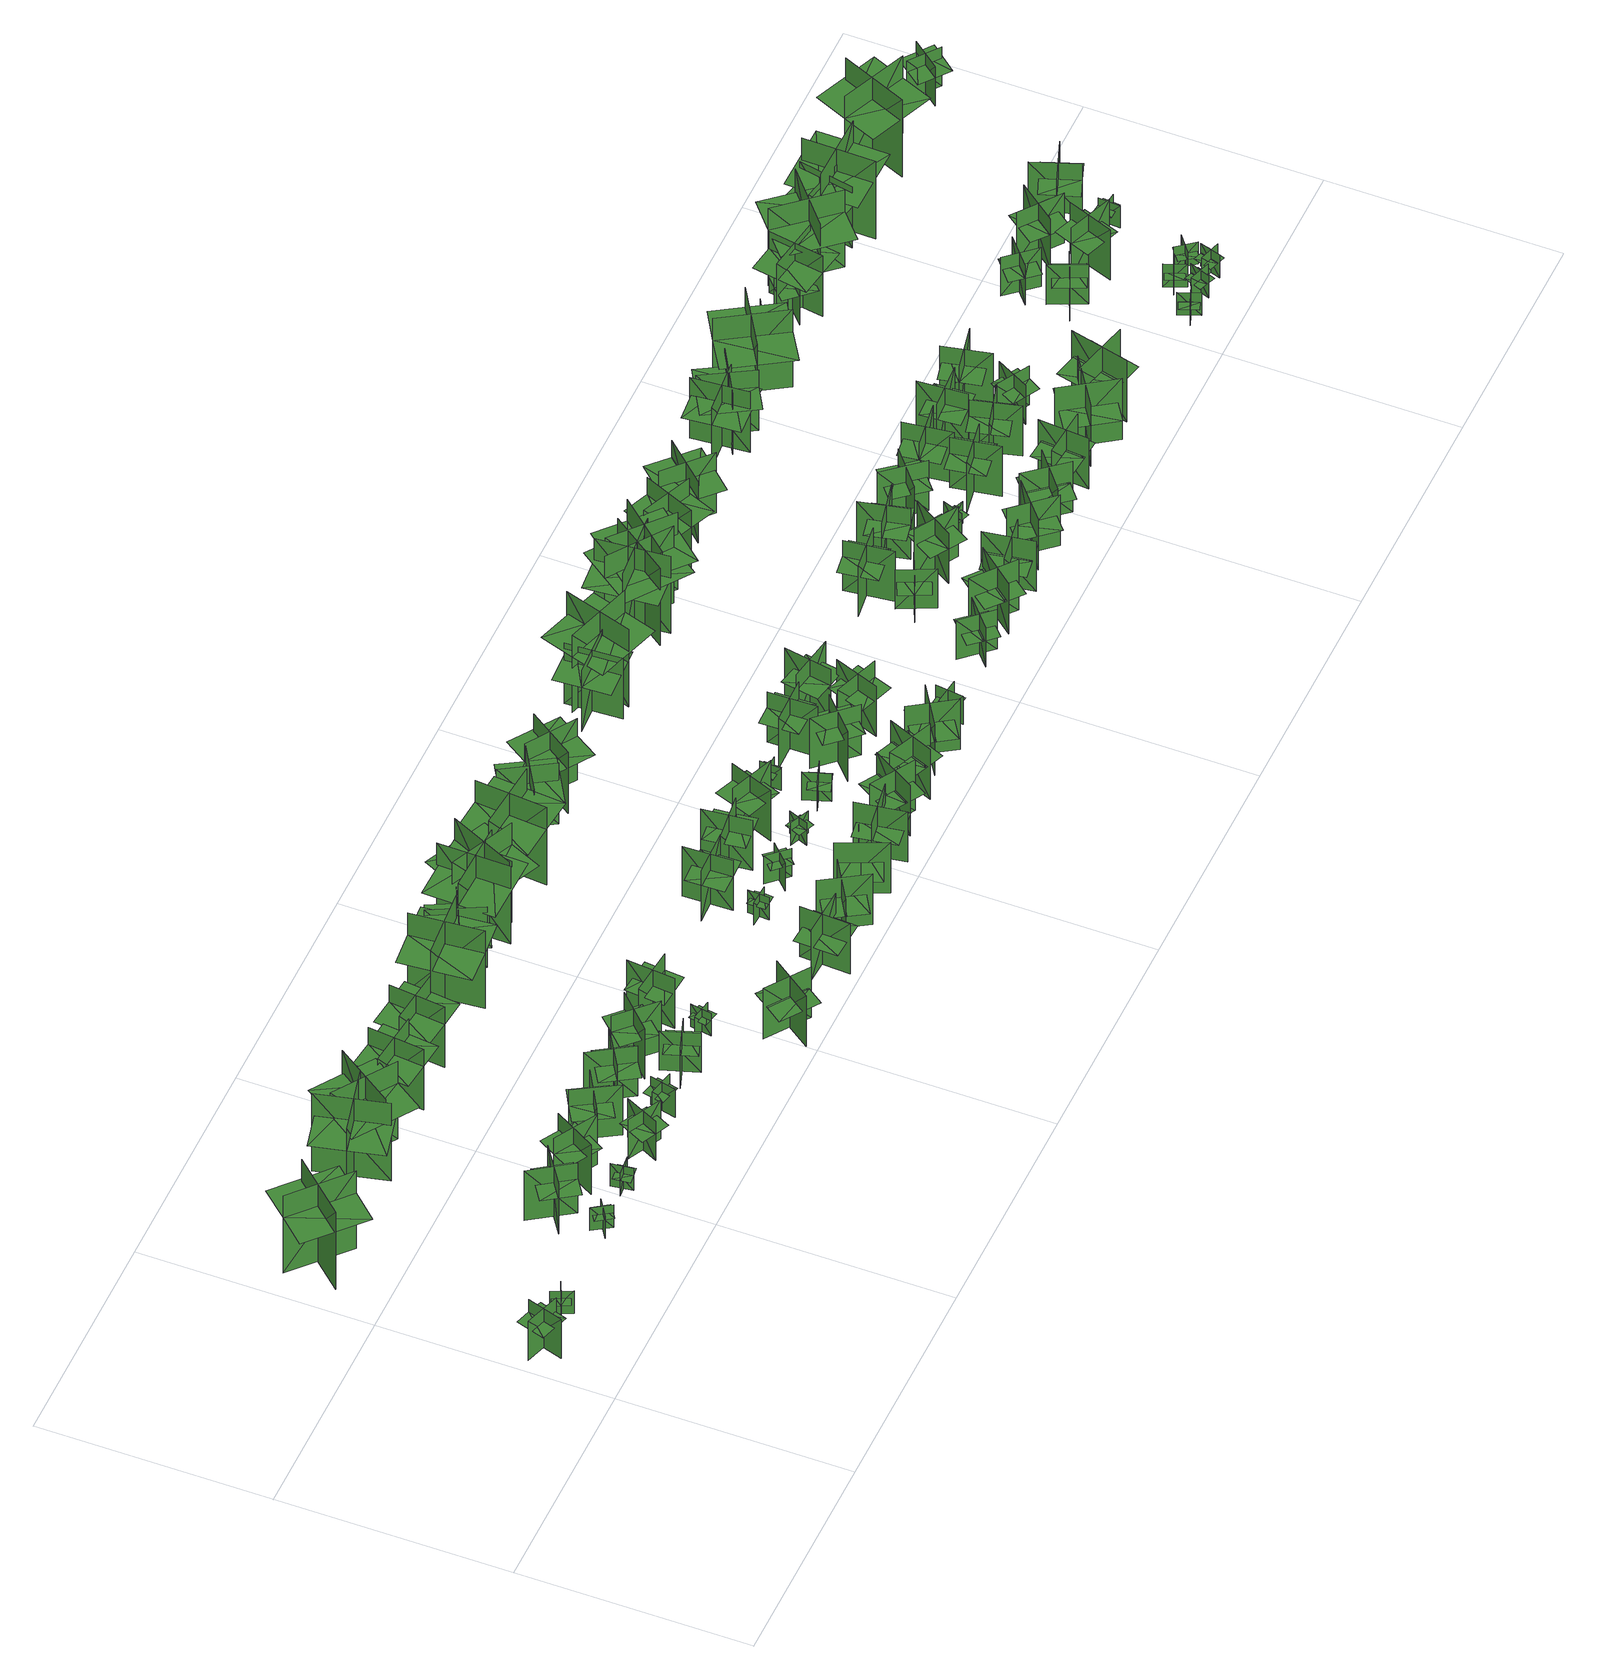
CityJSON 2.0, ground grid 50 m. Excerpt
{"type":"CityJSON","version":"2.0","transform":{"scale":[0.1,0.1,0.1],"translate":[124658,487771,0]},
"CityObjects":{
"tree1":{"type":"SolitaryVegetationObject","geometry":[{"type":"MultiSurface","lod":"1","boundaries":[[[0,1,2]],[[0,2,3]],[[4,5,6]],[[4,6,7]],[[8,9,10]],[[8,10,11]],[[8,11,12]],[[8,12,13]]]}]},
"tree2":{"type":"SolitaryVegetationObject","geometry":[{"type":"MultiSurface","lod":"1","boundaries":[[[14,15,16]],[[14,16,17]],[[18,19,20]],[[18,20,21]],[[22,23,24]],[[22,24,25]],[[22,25,26]],[[22,26,27]]]}]},
"tree3":{"type":"SolitaryVegetationObject","geometry":[{"type":"MultiSurface","lod":"1","boundaries":[[[28,29,30]],[[28,30,31]],[[32,33,34]],[[32,34,35]],[[36,37,38]],[[36,38,39]],[[36,39,40]],[[36,40,41]]]}]},
"tree4":{"type":"SolitaryVegetationObject","geometry":[{"type":"MultiSurface","lod":"1","boundaries":[[[42,43,44]],[[42,44,45]],[[46,47,48]],[[46,48,49]],[[50,51,52]],[[50,52,53]],[[50,53,54]],[[50,54,55]]]}]},
"tree5":{"type":"SolitaryVegetationObject","geometry":[{"type":"MultiSurface","lod":"1","boundaries":[[[56,57,58]],[[56,58,59]],[[60,61,62]],[[60,62,63]],[[64,65,66]],[[64,66,67]],[[64,67,68]],[[64,68,69]]]}]},
"tree6":{"type":"SolitaryVegetationObject","geometry":[{"type":"MultiSurface","lod":"1","boundaries":[[[70,71,72]],[[70,72,73]],[[74,75,76]],[[74,76,77]],[[78,79,80]],[[78,80,81]],[[78,81,82]],[[78,82,83]]]}]},
"tree7":{"type":"SolitaryVegetationObject","geometry":[{"type":"MultiSurface","lod":"1","boundaries":[[[84,85,86]],[[84,86,87]],[[88,89,90]],[[88,90,91]],[[92,93,94]],[[92,94,95]],[[92,95,96]],[[92,96,97]]]}]},
"tree8":{"type":"SolitaryVegetationObject","geometry":[{"type":"MultiSurface","lod":"1","boundaries":[[[98,99,100]],[[98,100,101]],[[102,103,104]],[[102,104,105]],[[106,107,108]],[[106,108,109]],[[106,109,110]],[[106,110,111]]]}]},
"tree9":{"type":"SolitaryVegetationObject","geometry":[{"type":"MultiSurface","lod":"1","boundaries":[[[112,113,114]],[[112,114,115]],[[116,117,118]],[[116,118,119]],[[120,121,122]],[[120,122,123]],[[120,123,124]],[[120,124,125]]]}]},
"tree10":{"type":"SolitaryVegetationObject","geometry":[{"type":"MultiSurface","lod":"1","boundaries":[[[126,127,128]],[[126,128,129]],[[130,131,132]],[[130,132,133]],[[134,135,136]],[[134,136,137]],[[134,137,138]],[[134,138,139]]]}]},
"tree11":{"type":"SolitaryVegetationObject","geometry":[{"type":"MultiSurface","lod":"1","boundaries":[[[140,141,142]],[[140,142,143]],[[144,145,146]],[[144,146,147]],[[148,149,150]],[[148,150,151]],[[148,151,152]],[[148,152,153]]]}]},
"tree12":{"type":"SolitaryVegetationObject","geometry":[{"type":"MultiSurface","lod":"1","boundaries":[[[154,155,156]],[[154,156,157]],[[158,159,160]],[[158,160,161]],[[162,163,164]],[[162,164,165]],[[162,165,166]],[[162,166,167]]]}]},
"tree13":{"type":"SolitaryVegetationObject","geometry":[{"type":"MultiSurface","lod":"1","boundaries":[[[168,169,170]],[[168,170,171]],[[172,173,174]],[[172,174,175]],[[176,177,178]],[[176,178,179]],[[176,179,180]],[[176,180,181]]]}]},
"tree14":{"type":"SolitaryVegetationObject","geometry":[{"type":"MultiSurface","lod":"1","boundaries":[[[182,183,184]],[[182,184,185]],[[186,187,188]],[[186,188,189]],[[190,191,192]],[[190,192,193]],[[190,193,194]],[[190,194,195]]]}]},
"tree15":{"type":"SolitaryVegetationObject","geometry":[{"type":"MultiSurface","lod":"1","boundaries":[[[196,197,198]],[[196,198,199]],[[200,201,202]],[[200,202,203]],[[204,205,206]],[[204,206,207]],[[204,207,208]],[[204,208,209]]]}]},
"tree16":{"type":"SolitaryVegetationObject","geometry":[{"type":"MultiSurface","lod":"1","boundaries":[[[210,211,212]],[[210,212,213]],[[214,215,216]],[[214,216,217]],[[218,219,220]],[[218,220,221]],[[218,221,222]],[[218,222,223]]]}]},
"tree17":{"type":"SolitaryVegetationObject","geometry":[{"type":"MultiSurface","lod":"1","boundaries":[[[224,225,226]],[[224,226,227]],[[228,229,230]],[[228,230,231]],[[232,233,234]],[[232,234,235]],[[232,235,236]],[[232,236,237]]]}]},
"tree18":{"type":"SolitaryVegetationObject","geometry":[{"type":"MultiSurface","lod":"1","boundaries":[[[238,239,240]],[[238,240,241]],[[242,243,244]],[[242,244,245]],[[246,247,248]],[[246,248,249]],[[246,249,250]],[[246,250,251]]]}]},
"tree19":{"type":"SolitaryVegetationObject","geometry":[{"type":"MultiSurface","lod":"1","boundaries":[[[252,253,254]],[[252,254,255]],[[256,257,258]],[[256,258,259]],[[260,261,262]],[[260,262,263]],[[260,263,264]],[[260,264,265]]]}]},
"tree20":{"type":"SolitaryVegetationObject","geometry":[{"type":"MultiSurface","lod":"1","boundaries":[[[266,267,268]],[[266,268,269]],[[270,271,272]],[[270,272,273]],[[274,275,276]],[[274,276,277]],[[274,277,278]],[[274,278,279]]]}]},
"tree21":{"type":"SolitaryVegetationObject","geometry":[{"type":"MultiSurface","lod":"1","boundaries":[[[280,281,282]],[[280,282,283]],[[284,285,286]],[[284,286,287]],[[288,289,290]],[[288,290,291]],[[288,292,293]],[[288,293,289]]]}]},
"tree22":{"type":"SolitaryVegetationObject","geometry":[{"type":"MultiSurface","lod":"1","boundaries":[[[294,295,296]],[[294,296,297]],[[298,299,300]],[[298,300,301]],[[302,303,304]],[[302,304,305]],[[302,305,306]],[[302,306,307]]]}]},
"tree23":{"type":"SolitaryVegetationObject","geometry":[{"type":"MultiSurface","lod":"1","boundaries":[[[308,309,310]],[[308,310,311]],[[312,313,314]],[[312,314,315]],[[316,317,318]],[[316,318,319]],[[316,319,320]],[[316,320,321]]]}]},
"tree24":{"type":"SolitaryVegetationObject","geometry":[{"type":"MultiSurface","lod":"1","boundaries":[[[322,323,324]],[[322,324,325]],[[326,327,328]],[[326,328,329]],[[330,331,332]],[[330,332,333]],[[330,334,335]],[[330,335,331]]]}]},
"tree25":{"type":"SolitaryVegetationObject","geometry":[{"type":"MultiSurface","lod":"1","boundaries":[[[336,337,338]],[[336,338,339]],[[340,341,342]],[[340,342,343]],[[344,345,346]],[[344,346,347]],[[344,347,348]],[[344,348,349]]]}]},
"tree26":{"type":"SolitaryVegetationObject","geometry":[{"type":"MultiSurface","lod":"1","boundaries":[[[350,351,352]],[[350,352,353]],[[354,355,356]],[[354,356,357]],[[358,359,360]],[[358,360,361]],[[358,361,362]],[[358,362,363]]]}]},
"tree27":{"type":"SolitaryVegetationObject","geometry":[{"type":"MultiSurface","lod":"1","boundaries":[[[364,365,366]],[[364,366,367]],[[368,369,370]],[[368,370,371]],[[372,373,374]],[[372,374,375]],[[372,375,376]],[[372,376,377]]]}]},
"tree28":{"type":"SolitaryVegetationObject","geometry":[{"type":"MultiSurface","lod":"1","boundaries":[[[378,379,380]],[[378,380,381]],[[382,383,384]],[[382,384,385]],[[386,387,388]],[[386,388,389]],[[386,390,391]],[[386,391,387]]]}]},
"tree29":{"type":"SolitaryVegetationObject","geometry":[{"type":"MultiSurface","lod":"1","boundaries":[[[392,393,394]],[[392,394,395]],[[396,397,398]],[[396,398,399]],[[400,401,402]],[[400,402,403]],[[400,403,404]],[[400,404,405]]]}]},
"tree30":{"type":"SolitaryVegetationObject","geometry":[{"type":"MultiSurface","lod":"1","boundaries":[[[406,407,408]],[[406,408,409]],[[410,411,412]],[[410,412,413]],[[414,415,416]],[[414,416,417]],[[414,417,418]],[[414,418,419]]]}]},
"tree31":{"type":"SolitaryVegetationObject","geometry":[{"type":"MultiSurface","lod":"1","boundaries":[[[420,421,422]],[[420,422,423]],[[424,425,426]],[[424,426,427]],[[428,429,430]],[[428,430,431]],[[428,431,432]],[[428,432,433]]]}]},
"tree32":{"type":"SolitaryVegetationObject","geometry":[{"type":"MultiSurface","lod":"1","boundaries":[[[434,435,436]],[[434,436,437]],[[438,439,440]],[[438,440,441]],[[442,443,444]],[[442,444,445]],[[442,446,447]],[[442,447,443]]]}]},
"tree33":{"type":"SolitaryVegetationObject","geometry":[{"type":"MultiSurface","lod":"1","boundaries":[[[448,449,450]],[[448,450,451]],[[452,453,454]],[[452,454,455]],[[456,457,458]],[[456,458,459]],[[456,459,460]],[[456,460,461]]]}]},
"tree34":{"type":"SolitaryVegetationObject","geometry":[{"type":"MultiSurface","lod":"1","boundaries":[[[462,463,464]],[[462,464,465]],[[466,467,468]],[[466,468,469]],[[470,471,472]],[[470,472,473]],[[470,473,474]],[[470,474,475]]]}]},
"tree35":{"type":"SolitaryVegetationObject","geometry":[{"type":"MultiSurface","lod":"1","boundaries":[[[476,477,478]],[[476,478,479]],[[480,481,482]],[[480,482,483]],[[484,485,486]],[[484,486,487]],[[484,487,488]],[[484,488,489]]]}]},
"tree36":{"type":"SolitaryVegetationObject","geometry":[{"type":"MultiSurface","lod":"1","boundaries":[[[490,491,492]],[[490,492,493]],[[494,495,496]],[[494,496,497]],[[498,499,500]],[[498,500,501]],[[498,502,503]],[[498,503,499]]]}]},
"tree37":{"type":"SolitaryVegetationObject","geometry":[{"type":"MultiSurface","lod":"1","boundaries":[[[504,505,506]],[[504,506,507]],[[508,509,510]],[[508,510,511]],[[512,513,514]],[[512,514,515]],[[512,515,516]],[[512,516,517]]]}]},
"tree38":{"type":"SolitaryVegetationObject","geometry":[{"type":"MultiSurface","lod":"1","boundaries":[[[518,519,520]],[[518,520,521]],[[522,523,524]],[[522,524,525]],[[526,527,528]],[[526,528,529]],[[526,529,530]],[[526,530,531]]]}]},
"tree39":{"type":"SolitaryVegetationObject","geometry":[{"type":"MultiSurface","lod":"1","boundaries":[[[532,533,534]],[[532,534,535]],[[536,537,538]],[[536,538,539]],[[540,541,542]],[[540,542,543]],[[540,544,545]],[[540,545,541]]]}]},
"tree40":{"type":"SolitaryVegetationObject","geometry":[{"type":"MultiSurface","lod":"1","boundaries":[[[546,547,548]],[[546,548,549]],[[550,551,552]],[[550,552,553]],[[554,555,556]],[[554,556,557]],[[554,557,558]],[[554,558,559]]]}]},
"tree41":{"type":"SolitaryVegetationObject","geometry":[{"type":"MultiSurface","lod":"1","boundaries":[[[560,561,562]],[[560,562,563]],[[564,565,566]],[[564,566,567]],[[568,569,570]],[[568,570,571]],[[568,571,572]],[[568,572,573]]]}]},
"tree42":{"type":"SolitaryVegetationObject","geometry":[{"type":"MultiSurface","lod":"1","boundaries":[[[574,575,576]],[[574,576,577]],[[578,579,580]],[[578,580,581]],[[582,583,584]],[[582,584,585]],[[582,585,586]],[[582,586,587]]]}]},
"tree43":{"type":"SolitaryVegetationObject","geometry":[{"type":"MultiSurface","lod":"1","boundaries":[[[588,589,590]],[[588,590,591]],[[592,593,594]],[[592,594,595]],[[596,597,598]],[[596,598,599]],[[596,600,601]],[[596,601,597]]]}]},
"tree44":{"type":"SolitaryVegetationObject","geometry":[{"type":"MultiSurface","lod":"1","boundaries":[[[602,603,604]],[[602,604,605]],[[606,607,608]],[[606,608,609]],[[610,611,612]],[[610,612,613]],[[610,613,614]],[[610,614,615]]]}]},
"tree45":{"type":"SolitaryVegetationObject","geometry":[{"type":"MultiSurface","lod":"1","boundaries":[[[616,617,618]],[[616,618,619]],[[620,621,622]],[[620,622,623]],[[624,625,626]],[[624,626,627]],[[624,627,628]],[[624,628,629]]]}]},
"tree46":{"type":"SolitaryVegetationObject","geometry":[{"type":"MultiSurface","lod":"1","boundaries":[[[630,631,632]],[[630,632,633]],[[634,635,636]],[[634,636,637]],[[638,639,640]],[[638,640,641]],[[638,642,643]],[[638,643,639]]]}]},
"tree47":{"type":"SolitaryVegetationObject","geometry":[{"type":"MultiSurface","lod":"1","boundaries":[[[644,645,646]],[[644,646,647]],[[648,649,650]],[[648,650,651]],[[652,653,654]],[[652,654,655]],[[652,655,656]],[[652,656,657]]]}]},
"tree48":{"type":"SolitaryVegetationObject","geometry":[{"type":"MultiSurface","lod":"1","boundaries":[[[658,659,660]],[[658,660,661]],[[662,663,664]],[[662,664,665]],[[666,667,668]],[[666,668,669]],[[666,669,670]],[[666,670,671]]]}]},
"tree49":{"type":"SolitaryVegetationObject","geometry":[{"type":"MultiSurface","lod":"1","boundaries":[[[672,673,674]],[[672,674,675]],[[676,677,678]],[[676,678,679]],[[680,681,682]],[[680,682,683]],[[680,683,684]],[[680,684,685]]]}]},
"tree50":{"type":"SolitaryVegetationObject","geometry":[{"type":"MultiSurface","lod":"1","boundaries":[[[686,687,688]],[[686,688,689]],[[690,691,692]],[[690,692,693]],[[694,695,696]],[[694,696,697]],[[694,698,699]],[[694,699,695]]]}]},
"tree51":{"type":"SolitaryVegetationObject","geometry":[{"type":"MultiSurface","lod":"1","boundaries":[[[700,701,702]],[[700,702,703]],[[704,705,706]],[[704,706,707]],[[708,709,710]],[[708,710,711]],[[708,711,712]],[[708,712,713]]]}]},
"tree52":{"type":"SolitaryVegetationObject","geometry":[{"type":"MultiSurface","lod":"1","boundaries":[[[714,715,716]],[[714,716,717]],[[718,719,720]],[[718,720,721]],[[722,723,724]],[[722,724,725]],[[722,726,727]],[[722,727,723]]]}]},
"tree53":{"type":"SolitaryVegetationObject","geometry":[{"type":"MultiSurface","lod":"1","boundaries":[[[728,729,730]],[[728,730,731]],[[732,733,734]],[[732,734,735]],[[736,737,738]],[[736,738,739]],[[736,739,740]],[[736,740,741]]]}]},
"tree54":{"type":"SolitaryVegetationObject","geometry":[{"type":"MultiSurface","lod":"1","boundaries":[[[742,743,744]],[[742,744,745]],[[746,747,748]],[[746,748,749]],[[750,751,752]],[[750,752,753]],[[750,753,754]],[[750,754,755]]]}]},
"tree55":{"type":"SolitaryVegetationObject","geometry":[{"type":"MultiSurface","lod":"1","boundaries":[[[756,757,758]],[[756,758,759]],[[760,761,762]],[[760,762,763]],[[764,765,766]],[[764,766,767]],[[764,767,768]],[[764,768,769]]]}]},
"tree56":{"type":"SolitaryVegetationObject","geometry":[{"type":"MultiSurface","lod":"1","boundaries":[[[770,771,772]],[[770,772,773]],[[774,775,776]],[[774,776,777]],[[778,779,780]],[[778,780,781]],[[778,782,783]],[[778,783,779]]]}]},
"tree57":{"type":"SolitaryVegetationObject","geometry":[{"type":"MultiSurface","lod":"1","boundaries":[[[784,785,786]],[[784,786,787]],[[788,789,790]],[[788,790,791]],[[792,793,794]],[[792,794,795]],[[792,795,796]],[[792,796,797]]]}]},
"tree58":{"type":"SolitaryVegetationObject","geometry":[{"type":"MultiSurface","lod":"1","boundaries":[[[798,799,800]],[[798,800,801]],[[802,803,804]],[[802,804,805]],[[806,807,808]],[[806,808,809]],[[806,809,810]],[[806,810,811]]]}]},
"tree59":{"type":"SolitaryVegetationObject","geometry":[{"type":"MultiSurface","lod":"1","boundaries":[[[812,813,814]],[[812,814,815]],[[816,817,818]],[[816,818,819]],[[820,821,822]],[[820,822,823]],[[820,824,825]],[[820,825,821]]]}]},
"tree60":{"type":"SolitaryVegetationObject","geometry":[{"type":"MultiSurface","lod":"1","boundaries":[[[826,827,828]],[[826,828,829]],[[830,831,832]],[[830,832,833]],[[834,835,836]],[[834,836,837]],[[834,837,838]],[[834,838,839]]]}]},
"tree61":{"type":"SolitaryVegetationObject","geometry":[{"type":"MultiSurface","lod":"1","boundaries":[[[840,841,842]],[[840,842,843]],[[844,845,846]],[[844,846,847]],[[848,849,850]],[[848,850,851]],[[848,851,852]],[[848,852,853]]]}]},
"tree62":{"type":"SolitaryVegetationObject","geometry":[{"type":"MultiSurface","lod":"1","boundaries":[[[854,855,856]],[[854,856,857]],[[858,859,860]],[[858,860,861]],[[862,863,864]],[[862,864,865]],[[862,865,866]],[[862,866,867]]]}]},
"tree63":{"type":"SolitaryVegetationObject","geometry":[{"type":"MultiSurface","lod":"1","boundaries":[[[868,869,870]],[[868,870,871]],[[872,873,874]],[[872,874,875]],[[876,877,878]],[[876,878,879]],[[876,880,881]],[[876,881,877]]]}]},
"tree64":{"type":"SolitaryVegetationObject","geometry":[{"type":"MultiSurface","lod":"1","boundaries":[[[882,883,884]],[[882,884,885]],[[886,887,888]],[[886,888,889]],[[890,891,892]],[[890,892,893]],[[890,893,894]],[[890,894,895]]]}]},
"tree65":{"type":"SolitaryVegetationObject","geometry":[{"type":"MultiSurface","lod":"1","boundaries":[[[896,897,898]],[[896,898,899]],[[900,901,902]],[[900,902,903]],[[904,905,906]],[[904,906,907]],[[904,907,908]],[[904,908,909]]]}]},
"tree66":{"type":"SolitaryVegetationObject","geometry":[{"type":"MultiSurface","lod":"1","boundaries":[[[910,911,912]],[[910,912,913]],[[914,915,916]],[[914,916,917]],[[918,919,920]],[[918,920,921]],[[918,921,922]],[[918,922,923]]]}]},
"tree67":{"type":"SolitaryVegetationObject","geometry":[{"type":"MultiSurface","lod":"1","boundaries":[[[924,925,926]],[[924,926,927]],[[928,929,930]],[[928,930,931]],[[932,933,934]],[[932,934,935]],[[932,936,937]],[[932,937,933]]]}]},
"tree68":{"type":"SolitaryVegetationObject","geometry":[{"type":"MultiSurface","lod":"1","boundaries":[[[938,939,940]],[[938,940,941]],[[942,943,944]],[[942,944,945]],[[946,947,948]],[[946,948,949]],[[946,949,950]],[[946,950,951]]]}]},
"tree69":{"type":"SolitaryVegetationObject","geometry":[{"type":"MultiSurface","lod":"1","boundaries":[[[952,953,954]],[[952,954,955]],[[956,957,958]],[[956,958,959]],[[960,961,962]],[[960,962,963]],[[960,963,964]],[[960,964,965]]]}]},
"tree70":{"type":"SolitaryVegetationObject","geometry":[{"type":"MultiSurface","lod":"1","boundaries":[[[966,967,968]],[[966,968,969]],[[970,971,972]],[[970,972,973]],[[974,975,976]],[[974,976,977]],[[974,978,979]],[[974,979,975]]]}]},
"tree71":{"type":"SolitaryVegetationObject","geometry":[{"type":"MultiSurface","lod":"1","boundaries":[[[980,981,982]],[[980,982,983]],[[984,985,986]],[[984,986,987]],[[988,989,990]],[[988,990,991]],[[988,991,992]],[[988,992,993]]]}]},
"tree72":{"type":"SolitaryVegetationObject","geometry":[{"type":"MultiSurface","lod":"1","boundaries":[[[994,995,996]],[[994,996,997]],[[998,999,1000]],[[998,1000,1001]],[[1002,1003,1004]],[[1002,1004,1005]],[[1002,1005,1006]],[[1002,1006,1007]]]}]},
"tree73":{"type":"SolitaryVegetationObject","geometry":[{"type":"MultiSurface","lod":"1","boundaries":[[[1008,1009,1010]],[[1008,1010,1011]],[[1012,1013,1014]],[[1012,1014,1015]],[[1016,1017,1018]],[[1016,1018,1019]],[[1016,1019,1020]],[[1016,1020,1021]]]}]},
"tree74":{"type":"SolitaryVegetationObject","geometry":[{"type":"MultiSurface","lod":"1","boundaries":[[[1022,1023,1024]],[[1022,1024,1025]],[[1026,1027,1028]],[[1026,1028,1029]],[[1030,1031,1032]],[[1030,1032,1033]],[[1030,1033,1034]],[[1030,1034,1035]]]}]},
"tree75":{"type":"SolitaryVegetationObject","geometry":[{"type":"MultiSurface","lod":"1","boundaries":[[[1036,1037,1038]],[[1036,1038,1039]],[[1040,1041,1042]],[[1040,1042,1043]],[[1044,1045,1046]],[[1044,1046,1047]],[[1044,1048,1049]],[[1044,1049,1045]]]}]},
"tree76":{"type":"SolitaryVegetationObject","geometry":[{"type":"MultiSurface","lod":"1","boundaries":[[[1050,1051,1052]],[[1050,1052,1053]],[[1054,1055,1056]],[[1054,1056,1057]],[[1058,1059,1060]],[[1058,1060,1061]],[[1058,1061,1062]],[[1058,1062,1063]]]}]},
"tree77":{"type":"SolitaryVegetationObject","geometry":[{"type":"MultiSurface","lod":"1","boundaries":[[[1064,1065,1066]],[[1064,1066,1067]],[[1068,1069,1070]],[[1068,1070,1071]],[[1072,1073,1074]],[[1072,1074,1075]],[[1072,1075,1076]],[[1072,1076,1077]]]}]},
"tree78":{"type":"SolitaryVegetationObject","geometry":[{"type":"MultiSurface","lod":"1","boundaries":[[[1078,1079,1080]],[[1078,1080,1081]],[[1082,1083,1084]],[[1082,1084,1085]],[[1086,1087,1088]],[[1086,1088,1089]],[[1086,1089,1090]],[[1086,1090,1091]]]}]},
"tree79":{"type":"SolitaryVegetationObject","geometry":[{"type":"MultiSurface","lod":"1","boundaries":[[[1092,1093,1094]],[[1092,1094,1095]],[[1096,1097,1098]],[[1096,1098,1099]],[[1100,1101,1102]],[[1100,1102,1103]],[[1100,1104,1105]],[[1100,1105,1101]]]}]},
"tree80":{"type":"SolitaryVegetationObject","geometry":[{"type":"MultiSurface","lod":"1","boundaries":[[[1106,1107,1108]],[[1106,1108,1109]],[[1110,1111,1112]],[[1110,1112,1113]],[[1114,1115,1116]],[[1114,1116,1117]],[[1114,1117,1118]],[[1114,1118,1119]]]}]},
"tree81":{"type":"SolitaryVegetationObject","geometry":[{"type":"MultiSurface","lod":"1","boundaries":[[[1120,1121,1122]],[[1120,1122,1123]],[[1124,1125,1126]],[[1124,1126,1127]],[[1128,1129,1130]],[[1128,1130,1131]],[[1128,1131,1132]],[[1128,1132,1133]]]}]},
"tree82":{"type":"SolitaryVegetationObject","geometry":[{"type":"MultiSurface","lod":"1","boundaries":[[[1134,1135,1136]],[[1134,1136,1137]],[[1138,1139,1140]],[[1138,1140,1141]],[[1142,1143,1144]],[[1142,1144,1145]],[[1142,1145,1146]],[[1142,1146,1147]]]}]},
"tree83":{"type":"SolitaryVegetationObject","geometry":[{"type":"MultiSurface","lod":"1","boundaries":[[[1148,1149,1150]],[[1148,1150,1151]],[[1152,1153,1154]],[[1152,1154,1155]],[[1156,1157,1158]],[[1156,1158,1159]],[[1156,1160,1161]],[[1156,1161,1157]]]}]},
"tree84":{"type":"SolitaryVegetationObject","geometry":[{"type":"MultiSurface","lod":"1","boundaries":[[[1162,1163,1164]],[[1162,1164,1165]],[[1166,1167,1168]],[[1166,1168,1169]],[[1170,1171,1172]],[[1170,1172,1173]],[[1170,1173,1174]],[[1170,1174,1175]]]}]},
"tree85":{"type":"SolitaryVegetationObject","geometry":[{"type":"MultiSurface","lod":"1","boundaries":[[[1176,1177,1178]],[[1176,1178,1179]],[[1180,1181,1182]],[[1180,1182,1183]],[[1184,1185,1186]],[[1184,1186,1187]],[[1184,1187,1188]],[[1184,1188,1189]]]}]},
"tree86":{"type":"SolitaryVegetationObject","geometry":[{"type":"MultiSurface","lod":"1","boundaries":[[[1190,1191,1192]],[[1190,1192,1193]],[[1194,1195,1196]],[[1194,1196,1197]],[[1198,1199,1200]],[[1198,1200,1201]],[[1198,1201,1202]],[[1198,1202,1203]]]}]},
"tree87":{"type":"SolitaryVegetationObject","geometry":[{"type":"MultiSurface","lod":"1","boundaries":[[[1204,1205,1206]],[[1204,1206,1207]],[[1208,1209,1210]],[[1208,1210,1211]],[[1212,1213,1214]],[[1212,1214,1215]],[[1212,1216,1217]],[[1212,1217,1213]]]}]},
"tree88":{"type":"SolitaryVegetationObject","geometry":[{"type":"MultiSurface","lod":"1","boundaries":[[[1218,1219,1220]],[[1218,1220,1221]],[[1222,1223,1224]],[[1222,1224,1225]],[[1226,1227,1228]],[[1226,1228,1229]],[[1226,1230,1231]],[[1226,1231,1227]]]}]},
"tree89":{"type":"SolitaryVegetationObject","geometry":[{"type":"MultiSurface","lod":"1","boundaries":[[[1232,1233,1234]],[[1232,1234,1235]],[[1236,1237,1238]],[[1236,1238,1239]],[[1240,1241,1242]],[[1240,1242,1243]],[[1240,1243,1244]],[[1240,1244,1245]]]}]},
"tree90":{"type":"SolitaryVegetationObject","geometry":[{"type":"MultiSurface","lod":"1","boundaries":[[[1246,1247,1248]],[[1246,1248,1249]],[[1250,1251,1252]],[[1250,1252,1253]],[[1254,1255,1256]],[[1254,1256,1257]],[[1254,1258,1259]],[[1254,1259,1255]]]}]},
"tree91":{"type":"SolitaryVegetationObject","geometry":[{"type":"MultiSurface","lod":"1","boundaries":[[[1260,1261,1262]],[[1260,1262,1263]],[[1264,1265,1266]],[[1264,1266,1267]],[[1268,1269,1270]],[[1268,1270,1271]],[[1268,1272,1273]],[[1268,1273,1269]]]}]},
"tree92":{"type":"SolitaryVegetationObject","geometry":[{"type":"MultiSurface","lod":"1","boundaries":[[[1274,1275,1276]],[[1274,1276,1277]],[[1278,1279,1280]],[[1278,1280,1281]],[[1282,1283,1284]],[[1282,1284,1285]],[[1282,1285,1286]],[[1282,1286,1287]]]}]},
"tree93":{"type":"SolitaryVegetationObject","geometry":[{"type":"MultiSurface","lod":"1","boundaries":[[[1288,1289,1290]],[[1288,1290,1291]],[[1292,1293,1294]],[[1292,1294,1295]],[[1296,1297,1298]],[[1296,1298,1299]],[[1296,1299,1300]],[[1296,1300,1301]]]}]},
"tree94":{"type":"SolitaryVegetationObject","geometry":[{"type":"MultiSurface","lod":"1","boundaries":[[[1302,1303,1304]],[[1302,1304,1305]],[[1306,1307,1308]],[[1306,1308,1309]],[[1310,1311,1312]],[[1310,1312,1313]],[[1310,1313,1314]],[[1310,1314,1315]]]}]},
"tree95":{"type":"SolitaryVegetationObject","geometry":[{"type":"MultiSurface","lod":"1","boundaries":[[[1316,1317,1318]],[[1316,1318,1319]],[[1320,1321,1322]],[[1320,1322,1323]],[[1324,1325,1326]],[[1324,1326,1327]],[[1324,1327,1328]],[[1324,1328,1329]]]}]},
"tree96":{"type":"SolitaryVegetationObject","geometry":[{"type":"MultiSurface","lod":"1","boundaries":[[[1330,1331,1332]],[[1330,1332,1333]],[[1334,1335,1336]],[[1334,1336,1337]],[[1338,1339,1340]],[[1338,1340,1341]],[[1338,1341,1342]],[[1338,1342,1343]]]}]},
"tree97":{"type":"SolitaryVegetationObject","geometry":[{"type":"MultiSurface","lod":"1","boundaries":[[[1344,1345,1346]],[[1344,1346,1347]],[[1348,1349,1350]],[[1348,1350,1351]],[[1352,1353,1354]],[[1352,1354,1355]],[[1352,1355,1356]],[[1352,1356,1357]]]}]},
"tree98":{"type":"SolitaryVegetationObject","geometry":[{"type":"MultiSurface","lod":"1","boundaries":[[[1358,1359,1360]],[[1358,1360,1361]],[[1362,1363,1364]],[[1362,1364,1365]],[[1366,1367,1368]],[[1366,1368,1369]],[[1366,1369,1370]],[[1366,1370,1371]]]}]}
},
"vertices":[
[100,164,18],[22,189,18],[22,189,127],[100,164,127],[76,211,18],[76,211,127],[51,133,127],[51,133,18],[76,211,92],[43,221,92],[23,159,92],[56,149,92],[88,138,92],[108,200,92],
[153,200,17],[172,157,17],[172,157,79],[153,200,79],[143,172,17],[143,172,79],[185,191,79],[185,191,17],[143,172,60],[151,154,60],[185,170,60],[177,187,60],[169,205,60],[135,189,60],
[163,721,9],[59,606,9],[59,606,224],[163,721,224],[60,716,9],[175,612,9],[175,612,224],[60,716,224],[60,716,164],[8,659,164],[122,555,164],[175,612,164],[227,670,164],[112,774,164],
[179,639,13],[166,716,13],[166,716,120],[179,639,120],[209,681,13],[133,669,13],[133,669,120],[209,681,120],[209,681,90],[203,719,90],[126,707,90],[133,669,90],[139,630,90],[215,643,90],
[409,175,19],[384,214,19],[384,214,81],[409,175,81],[415,204,19],[415,204,81],[376,178,81],[376,178,19],[415,204,61],[404,220,61],[373,200,61],[384,184,61],[395,167,61],[426,188,61],
[353,266,18],[439,325,18],[439,325,157],[353,266,157],[419,254,18],[419,254,157],[360,340,157],[360,340,18],[419,254,113],[455,278,113],[408,347,113],[372,323,113],[336,298,113],[383,229,113],
[365,619,10],[330,770,10],[330,770,226],[365,619,226],[420,707,10],[269,672,10],[269,672,226],[420,707,226],[420,707,165],[402,782,165],[252,747,165],[269,672,165],[286,596,165],[437,631,165],
[491,196,18],[537,201,18],[537,201,80],[491,196,80],[515,178,18],[515,178,80],[509,224,80],[509,224,18],[515,178,60],[534,180,60],[530,217,60],[510,214,60],[491,212,60],[495,175,60],
[527,340,16],[475,249,16],[475,249,155],[527,340,155],[463,322,16],[463,322,155],[553,270,155],[553,270,16],[463,322,111],[441,284,111],[513,242,111],[535,280,111],[557,318,111],[485,360,111],
[370,633,10],[457,760,10],[457,760,226],[370,633,226],[472,651,10],[344,738,10],[344,738,226],[472,651,226],[472,651,166],[515,715,166],[387,802,166],[344,738,166],[300,674,166],[428,587,166],
[588,220,18],[661,183,18],[661,183,126],[588,220,126],[605,170,18],[605,170,126],[641,243,126],[641,243,18],[605,170,92],[635,155,92],[664,213,92],[634,229,92],[603,244,92],[574,185,92],
[654,328,18],[564,275,18],[564,275,158],[654,328,158],[589,344,18],[589,344,158],[642,254,158],[642,254,18],[589,344,114],[552,322,114],[594,250,114],[632,272,114],[669,294,114],[627,366,114],
[623,692,12],[502,705,12],[502,705,181],[623,692,181],[572,755,12],[560,634,12],[560,634,181],[572,755,181],[572,755,134],[512,762,134],[499,641,134],[560,634,134],[620,628,134],[633,749,134],
[754,204,22],[697,216,22],[697,216,100],[754,204,100],[734,235,22],[734,235,100],[721,178,100],[721,178,22],[734,235,75],[710,240,75],[700,195,75],[723,190,75],[747,184,75],[757,230,75],
[684,283,16],[773,339,16],[773,339,156],[684,283,156],[750,268,16],[750,268,156],[694,357,156],[694,357,16],[750,268,112],[787,291,112],[742,362,112],[705,339,112],[668,316,112],[713,245,112],
[743,698,12],[622,711,12],[622,711,181],[743,698,181],[692,761,12],[679,640,12],[679,640,181],[692,761,181],[692,761,133],[632,768,133],[619,647,133],[679,640,133],[740,634,133],[753,755,133],
[851,179,20],[826,256,20],[826,256,129],[851,179,129],[875,226,20],[875,226,129],[797,200,129],[797,200,20],[875,226,94],[864,258,94],[802,238,94],[813,205,94],[824,173,94],[885,194,94],
[869,347,18],[795,273,18],[795,273,157],[869,347,157],[802,346,18],[802,346,157],[876,273,157],[876,273,18],[802,346,113],[771,315,113],[831,257,113],[861,288,113],[892,319,113],[832,377,113],
[949,199,19],[957,245,19],[957,245,81],[949,199,81],[973,217,19],[973,217,81],[928,225,81],[928,225,19],[973,217,61],[977,236,61],[940,242,61],[937,223,61],[933,204,61],[970,197,61],
[941,272,18],[951,376,18],[951,376,157],[941,272,157],[993,315,18],[993,315,157],[889,325,157],[889,325,18],[993,315,113],[997,358,113],[914,366,113],[910,323,113],[906,279,113],[989,272,113],
[1072,43,15],[984,106,15],[984,106,156],[1072,43,156],[1060,110,15],[1060,110,156],[997,22,156],[997,22,15],[1064,44,102],[987,98,102],[961,63,102],[1038,8,102],[1090,81,102],[1013,135,102],
[918,717,12],[764,705,12],[764,705,228],[918,717,228],[840,785,12],[853,630,12],[853,630,228],[840,785,228],[840,785,167],[763,778,167],[776,624,167],[853,630,167],[930,637,167],[917,791,167],
[953,667,14],[899,776,14],[899,776,183],[953,667,183],[979,743,14],[870,690,14],[870,690,183],[979,743,183],[979,743,136],[952,798,136],[843,744,136],[870,690,136],[897,635,136],[1006,689,136],
[1211,126,16],[1206,18,16],[1206,18,156],[1211,126,156],[1161,80,16],[1161,80,156],[1269,75,156],[1269,75,16],[1215,119,102],[1210,25,102],[1254,23,102],[1259,117,102],[1169,121,102],[1165,27,102],
[1029,651,13],[1032,806,13],[1032,806,228],[1029,651,228],[1104,722,13],[949,726,13],[949,726,228],[1104,722,228],[1104,722,168],[1105,800,168],[951,803,168],[949,726,168],[947,648,168],[1102,645,168],
[1040,658,13],[1105,799,13],[1105,799,228],[1040,658,228],[1137,694,13],[996,758,13],[996,758,228],[1137,694,228],[1137,694,168],[1169,764,168],[1029,829,168],[996,758,168],[964,688,168],[1105,623,168],
[1081,670,14],[1103,790,14],[1103,790,184],[1081,670,184],[1148,715,14],[1028,738,14],[1028,738,184],[1148,715,184],[1148,715,136],[1159,775,136],[1040,798,136],[1028,738,136],[1017,678,136],[1137,655,136],
[1353,107,15],[1261,51,15],[1261,51,156],[1353,107,156],[1287,123,15],[1287,123,156],[1344,30,156],[1344,30,15],[1350,100,102],[1269,51,102],[1292,13,102],[1373,62,102],[1326,139,102],[1245,90,102],
[1273,215,22],[1275,261,22],[1275,261,84],[1273,215,84],[1295,235,22],[1295,235,84],[1248,237,84],[1248,237,22],[1295,235,65],[1295,255,65],[1258,256,65],[1257,237,65],[1257,217,65],[1294,216,65],
[1223,336,18],[1327,339,18],[1327,339,157],[1223,336,157],[1272,290,18],[1272,290,157],[1269,395,157],[1269,395,18],[1272,290,113],[1315,291,113],[1313,375,113],[1269,374,113],[1226,372,113],[1228,289,113],
[1279,723,12],[1124,736,12],[1124,736,228],[1279,723,228],[1213,802,12],[1200,648,12],[1200,648,228],[1213,802,228],[1213,802,168],[1136,808,168],[1122,654,168],[1200,648,168],[1277,641,168],[1290,795,168],
[1455,106,15],[1356,64,15],[1356,64,155],[1455,106,155],[1392,131,15],[1392,131,155],[1435,31,155],[1435,31,15],[1451,99,101],[1364,62,101],[1381,22,101],[1468,59,101],[1433,141,101],[1346,104,101],
[1401,222,16],[1361,264,16],[1361,264,94],[1401,222,94],[1401,259,16],[1401,259,94],[1360,219,94],[1360,219,16],[1401,259,70],[1385,277,70],[1351,245,70],[1368,227,70],[1385,210,70],[1418,242,70],
[1384,296,19],[1373,400,19],[1373,400,158],[1384,296,158],[1426,349,19],[1426,349,158],[1322,337,158],[1322,337,19],[1426,349,114],[1421,392,114],[1338,383,114],[1343,340,114],[1348,296,114],[1431,305,114],
[1357,689,14],[1295,793,14],[1295,793,183],[1357,689,183],[1377,767,14],[1273,705,14],[1273,705,183],[1377,767,183],[1377,767,136],[1346,819,136],[1242,757,136],[1273,705,136],[1304,653,136],[1409,715,136],
[1506,139,15],[1523,32,15],[1523,32,155],[1506,139,155],[1467,84,15],[1467,84,155],[1574,101,155],[1574,101,15],[1512,133,101],[1526,40,101],[1570,46,101],[1555,140,101],[1467,126,101],[1481,33,101],
[1474,255,18],[1517,237,18],[1517,237,80],[1474,255,80],[1486,227,18],[1486,227,80],[1503,270,80],[1503,270,18],[1486,227,60],[1504,220,60],[1518,254,60],[1500,262,60],[1482,269,60],[1468,235,60],
[1506,391,20],[1468,294,20],[1468,294,160],[1506,391,160],[1445,364,20],[1445,364,160],[1542,326,160],[1542,326,20],[1445,364,116],[1429,323,116],[1507,293,116],[1523,334,116],[1538,374,116],[1460,405,116],
[1589,55,14],[1645,148,14],[1645,148,155],[1589,55,155],[1655,72,14],[1655,72,155],[1562,128,155],[1562,128,14],[1589,63,101],[1638,144,101],[1601,167,101],[1552,86,101],[1628,40,101],[1677,120,101],
[1458,784,13],[1390,683,13],[1390,683,183],[1458,784,183],[1378,769,13],[1479,702,13],[1479,702,183],[1378,769,183],[1378,769,135],[1344,718,135],[1446,651,135],[1479,702,135],[1513,752,135],[1412,820,135],
[1579,244,17],[1634,263,17],[1634,263,94],[1579,244,94],[1612,228,17],[1612,228,94],[1594,283,94],[1594,283,17],[1612,228,70],[1635,236,70],[1621,280,70],[1598,272,70],[1575,264,70],[1589,220,70],
[1620,351,21],[1574,353,21],[1574,353,83],[1620,351,83],[1600,373,21],[1600,373,83],[1598,327,83],[1598,327,21],[1600,373,63],[1580,374,63],[1579,337,63],[1598,336,63],[1618,335,63],[1619,372,63],
[1693,57,14],[1734,157,14],[1734,157,154],[1693,57,154],[1755,83,14],[1755,83,154],[1655,125,154],[1655,125,14],[1691,65,101],[1727,152,101],[1686,169,101],[1651,82,101],[1733,48,101],[1769,135,101],
[1748,224,17],[1676,301,17],[1676,301,157],[1748,224,157],[1749,291,17],[1749,291,157],[1673,220,157],[1673,220,17],[1749,291,113],[1719,323,113],[1658,266,113],[1688,234,113],[1718,202,113],[1779,260,113],
[1756,357,18],[1652,355,18],[1652,355,158],[1756,357,158],[1708,403,18],[1708,403,158],[1710,298,158],[1710,298,18],[1708,403,114],[1664,402,114],[1666,319,114],[1709,319,114],[1753,320,114],[1751,404,114],
[1845,132,15],[1754,73,15],[1754,73,155],[1845,132,155],[1778,146,15],[1778,146,155],[1837,55,155],[1837,55,15],[1841,125,101],[1762,73,101],[1786,36,101],[1865,88,101],[1816,163,101],[1737,111,101],
[1656,804,12],[1662,683,12],[1662,683,181],[1656,804,181],[1601,744,12],[1723,751,12],[1723,751,181],[1601,744,181],[1601,744,134],[1604,684,134],[1726,690,134],[1723,751,134],[1720,811,134],[1598,805,134],
[1806,217,15],[1842,315,15],[1842,315,154],[1806,217,154],[1867,246,15],[1867,246,154],[1769,282,154],[1769,282,15],[1867,246,110],[1882,287,110],[1804,315,110],[1789,274,110],[1774,233,110],[1852,205,110],
[1771,369,19],[1874,351,19],[1874,351,158],[1771,369,158],[1810,314,19],[1810,314,158],[1828,417,158],[1828,417,19],[1810,314,114],[1853,307,114],[1867,389,114],[1824,396,114],[1781,404,114],[1767,322,114],
[1930,107,15],[1871,114,15],[1871,114,93],[1930,107,93],[1907,136,15],[1907,136,93],[1900,76,93],[1900,76,15],[1926,105,63],[1874,111,63],[1871,86,63],[1924,81,63],[1929,130,63],[1877,136,63],
[1697,687,11],[1744,835,11],[1744,835,226],[1697,687,226],[1789,734,11],[1641,781,11],[1641,781,226],[1789,734,226],[1789,734,166],[1813,808,166],[1665,855,166],[1641,781,166],[1618,707,166],[1766,660,166],
[2057,95,15],[2120,151,15],[2120,151,124],[2057,95,124],[2110,93,15],[2110,93,124],[2053,155,124],[2053,155,15],[2059,101,82],[2113,150,82],[2090,176,82],[2036,126,82],[2083,75,82],[2137,124,82],
[1827,754,13],[1981,767,13],[1981,767,228],[1827,754,228],[1905,687,13],[1892,841,13],[1892,841,228],[1905,687,228],[1905,687,168],[1983,693,168],[1969,847,168],[1892,841,168],[1815,834,168],[1828,680,168],
[1957,819,14],[1867,693,14],[1867,693,229],[1957,819,229],[1855,803,14],[1981,713,14],[1981,713,229],[1855,803,229],[1855,803,169],[1810,740,169],[1936,650,169],[1981,713,169],[2026,776,169],[1900,866,169],
[2016,719,15],[1900,821,15],[1900,821,230],[2016,719,230],[2010,822,15],[1908,706,15],[1908,706,230],[2010,822,230],[2010,822,170],[1952,873,170],[1849,757,170],[1908,706,170],[1966,655,170],[2068,771,170],
[2154,88,15],[2223,171,15],[2223,171,155],[2154,88,155],[2221,95,15],[2221,95,155],[2138,164,155],[2138,164,15],[2155,96,101],[2215,169,101],[2181,197,101],[2121,124,101],[2190,67,101],[2250,140,101],
[2130,314,16],[2164,240,16],[2164,240,125],[2130,314,125],[2112,266,16],[2112,266,125],[2186,299,125],[2186,299,16],[2112,266,91],[2126,235,91],[2185,261,91],[2171,292,91],[2157,323,91],[2098,297,91],
[2186,384,19],[2082,371,19],[2082,371,159],[2186,384,159],[2133,425,19],[2133,425,159],[2145,321,159],[2145,321,19],[2133,425,115],[2089,419,115],[2099,336,115],[2143,342,115],[2186,347,115],[2176,430,115],
[2277,83,16],[2261,190,16],[2261,190,156],[2277,83,156],[2317,138,16],[2317,138,156],[2210,121,156],[2210,121,16],[2272,89,102],[2257,182,102],[2214,175,102],[2229,82,102],[2317,96,102],[2302,189,102],
[2148,751,15],[2036,798,15],[2036,798,184],[2148,751,184],[2118,826,15],[2071,714,15],[2071,714,184],[2118,826,184],[2118,826,137],[2061,849,137],[2015,737,137],[2071,714,137],[2127,690,137],[2174,803,137],
[2215,310,17],[2304,256,17],[2304,256,157],[2215,310,157],[2231,245,17],[2231,245,157],[2286,334,157],[2286,334,17],[2231,245,113],[2268,222,113],[2312,294,113],[2275,316,113],[2238,339,113],[2194,268,113],
[2203,373,19],[2306,396,19],[2306,396,159],[2203,373,159],[2260,337,19],[2260,337,159],[2238,440,159],[2238,440,19],[2260,337,115],[2302,347,115],[2285,428,115],[2242,419,115],[2199,410,115],[2217,328,115],
[2336,169,16],[2408,88,16],[2408,88,156],[2336,169,156],[2332,102,16],[2332,102,156],[2414,173,156],[2414,173,16],[2344,167,102],[2406,96,102],[2440,125,102],[2377,196,102],[2310,137,102],[2372,66,102],
[2144,813,13],[2233,730,13],[2233,730,182],[2144,813,182],[2147,732,13],[2229,821,13],[2229,821,182],[2147,732,182],[2147,732,135],[2191,690,135],[2274,779,135],[2229,821,135],[2185,862,135],[2102,773,135],
[2344,298,18],[2387,282,18],[2387,282,80],[2344,298,80],[2356,271,18],[2356,271,80],[2372,315,80],[2372,315,18],[2356,271,61],[2375,264,61],[2387,299,61],[2369,306,61],[2351,312,61],[2338,277,61],
[2391,354,21],[2323,433,21],[2323,433,160],[2391,354,160],[2396,420,21],[2396,420,160],[2316,353,160],[2316,353,21],[2396,420,116],[2368,454,116],[2304,400,116],[2332,366,116],[2360,333,116],[2424,387,116],
[2499,100,16],[2430,183,16],[2430,183,156],[2499,100,156],[2504,167,16],[2504,167,156],[2421,98,156],[2421,98,16],[2491,102,102],[2431,175,102],[2397,147,102],[2457,74,102],[2526,131,102],[2466,204,102],
[2519,303,19],[2415,286,19],[2415,286,159],[2519,303,159],[2464,342,19],[2464,342,159],[2481,239,159],[2481,239,19],[2464,342,115],[2421,335,115],[2434,253,115],[2477,260,115],[2521,267,115],[2507,349,115],
[2465,443,19],[2479,339,19],[2479,339,159],[2465,443,159],[2425,389,19],[2425,389,159],[2529,403,159],[2529,403,19],[2425,389,115],[2430,346,115],[2513,357,115],[2508,400,115],[2502,443,115],[2419,433,115],
[2567,96,16],[2576,204,16],[2576,204,156],[2567,96,156],[2619,140,16],[2619,140,156],[2511,149,156],[2511,149,16],[2563,103,102],[2571,197,102],[2527,201,102],[2520,107,102],[2609,100,102],[2616,194,102],
[2405,732,14],[2395,854,14],[2395,854,183],[2405,732,183],[2458,794,14],[2337,784,14],[2337,784,183],[2458,794,183],[2458,794,135],[2453,855,135],[2332,845,135],[2337,784,135],[2341,724,135],[2463,733,135],
[2628,313,18],[2527,286,18],[2527,286,158],[2628,313,158],[2570,346,18],[2570,346,158],[2596,245,158],[2596,245,18],[2570,346,114],[2528,335,114],[2549,254,114],[2591,265,114],[2633,276,114],[2612,357,114],
[2387,761,14],[2492,822,14],[2492,822,183],[2387,761,183],[2465,740,14],[2404,845,14],[2404,845,183],[2465,740,183],[2465,740,136],[2518,771,136],[2457,876,136],[2404,845,136],[2351,815,136],[2413,709,136],
[2531,397,22],[2636,404,22],[2636,404,161],[2531,397,161],[2582,353,22],[2582,353,161],[2575,458,161],[2575,458,22],[2582,353,117],[2625,356,117],[2620,440,117],[2576,437,117],[2533,434,117],[2538,350,117],
[2639,197,15],[2713,87,15],[2713,87,186],[2639,197,186],[2624,115,15],[2624,115,186],[2734,189,186],[2734,189,15],[2648,193,121],[2712,97,121],[2757,127,121],[2693,223,121],[2602,162,121],[2666,66,121],
[2674,272,19],[2713,343,19],[2713,343,128],[2674,272,128],[2724,286,19],[2724,286,128],[2653,326,128],[2653,326,19],[2724,286,93],[2740,316,93],[2684,348,93],[2667,318,93],[2651,288,93],[2707,257,93],
[2617,832,12],[2485,751,12],[2485,751,228],[2617,832,228],[2517,857,12],[2598,725,12],[2598,725,228],[2517,857,228],[2517,857,167],[2451,816,167],[2532,684,167],[2598,725,167],[2664,765,167],[2583,897,167],
[2679,453,20],[2701,351,20],[2701,351,159],[2679,453,159],[2643,397,20],[2643,397,159],[2745,418,159],[2745,418,20],[2643,397,115],[2652,354,115],[2734,371,115],[2725,414,115],[2716,457,115],[2634,439,115],
[2760,98,14],[2792,226,14],[2792,226,186],[2760,98,186],[2831,141,14],[2831,141,186],[2702,173,186],[2702,173,14],[2757,107,120],[2785,220,120],[2732,232,120],[2705,120,120],[2811,94,120],[2839,206,120],
[2597,836,14],[2645,749,14],[2645,749,153],[2597,836,153],[2578,773,14],[2665,821,14],[2665,821,153],[2578,773,153],[2578,773,114],[2602,729,114],[2689,777,114],[2665,821,114],[2641,864,114],[2554,816,114],
[2808,828,17],[2751,775,17],[2751,775,125],[2808,828,125],[2756,830,17],[2809,774,17],[2809,774,125],[2756,830,125],[2756,830,94],[2728,803,94],[2781,747,94],[2809,774,94],[2837,800,94],[2784,857,94],
[2855,797,16],[2735,816,16],[2735,816,185],[2855,797,185],[2808,863,16],[2789,743,16],[2789,743,185],[2808,863,185],[2808,863,138],[2748,872,138],[2729,752,138],[2789,743,138],[2849,733,138],[2868,853,138],
[3069,72,22],[3052,117,22],[3052,117,84],[3069,72,84],[3081,99,22],[3081,99,84],[3036,82,84],[3036,82,22],[3066,74,60],[3051,113,60],[3033,106,60],[3048,67,60],[3085,81,60],[3070,120,60],
[3015,284,20],[2982,359,20],[2982,359,129],[3015,284,129],[3033,333,20],[3033,333,129],[2959,300,129],[2959,300,20],[3033,333,94],[3020,364,94],[2960,338,94],[2974,307,94],[2987,276,94],[3047,302,94],
[2969,448,19],[3023,387,19],[3023,387,127],[2969,448,127],[2966,396,19],[2966,396,127],[3027,449,127],[3027,449,19],[2966,396,93],[2988,370,93],[3037,413,93],[3015,439,93],[2993,464,93],[2943,422,93],
[2824,763,15],[2941,864,15],[2941,864,230],[2824,763,230],[2927,755,15],[2825,872,15],[2825,872,230],[2927,755,230],[2927,755,170],[2985,806,170],[2884,923,170],[2825,872,170],[2767,821,170],[2868,704,170],
[3114,76,25],[3131,121,25],[3131,121,87],[3114,76,87],[3142,89,25],[3142,89,87],[3096,105,87],[3096,105,25],[3114,79,63],[3128,119,63],[3110,125,63],[3095,86,63],[3133,72,63],[3147,112,63],
[3108,170,24],[3126,125,24],[3126,125,87],[3108,170,87],[3096,142,24],[3096,142,87],[3141,160,87],[3141,160,24],[3111,168,63],[3126,129,63],[3144,136,63],[3129,175,63],[3092,160,63],[3107,121,63],
[3123,368,23],[3086,270,23],[3086,270,163],[3123,368,163],[3062,341,23],[3062,341,163],[3160,303,163],[3160,303,23],[3062,341,119],[3047,300,119],[3125,270,119],[3140,311,119],[3156,352,119],[3078,381,119],
[3170,77,27],[3184,123,27],[3184,123,90],[3170,77,90],[3196,92,27],[3196,92,90],[3150,106,90],[3150,106,27],[3169,81,66],[3181,121,66],[3163,127,66],[3150,87,66],[3188,75,66],[3201,115,66],
[3156,167,28],[3186,129,28],[3186,129,90],[3156,167,90],[3153,137,28],[3153,137,90],[3191,166,90],[3191,166,28],[3160,165,66],[3186,132,66],[3201,144,66],[3175,177,66],[3144,153,66],[3170,120,66],
[3063,455,19],[3146,391,19],[3146,391,158],[3063,455,158],[3072,389,19],[3072,389,158],[3136,471,158],[3136,471,19],[3072,389,114],[3107,362,114],[3158,428,114],[3123,455,114],[3089,482,114],[3038,416,114],
[2979,762,15],[3002,881,15],[3002,881,185],[2979,762,185],[3046,807,15],[2927,830,15],[2927,830,185],[3046,807,185],[3046,807,137],[3058,867,137],[2938,890,137],[2927,830,137],[2915,770,137],[3035,747,137],
[3022,885,14],[3020,730,14],[3020,730,229],[3022,885,229],[2947,814,14],[3102,812,14],[3102,812,229],[2947,814,229],[2947,814,169],[2946,736,169],[3101,734,169],[3102,812,169],[3103,889,169],[2949,891,169],
[3240,328,27],[3194,332,27],[3194,332,89],[3240,328,89],[3220,351,27],[3220,351,89],[3217,304,89],[3217,304,27],[3220,351,69],[3201,352,69],[3198,315,69],[3218,314,69],[3237,312,69],[3240,349,69],
[3168,416,20],[3267,451,20],[3267,451,159],[3168,416,159],[3229,388,20],[3229,388,159],[3194,486,159],[3194,486,20],[3229,388,115],[3270,402,115],[3242,481,115],[3201,467,115],[3160,452,115],[3187,373,115],
[3251,890,13],[3191,747,13],[3191,747,228],[3251,890,228],[3156,852,13],[3298,791,13],[3298,791,228],[3156,852,228],[3156,852,168],[3125,780,168],[3268,720,168],[3298,791,168],[3328,863,168],[3186,923,168],
[3439,769,18],[3378,817,18],[3378,817,126],[3439,769,126],[3433,820,18],[3385,760,18],[3385,760,126],[3433,820,126],[3433,820,96],[3403,844,96],[3355,784,96],[3385,760,96],[3415,736,96],[3464,796,96]
]}
